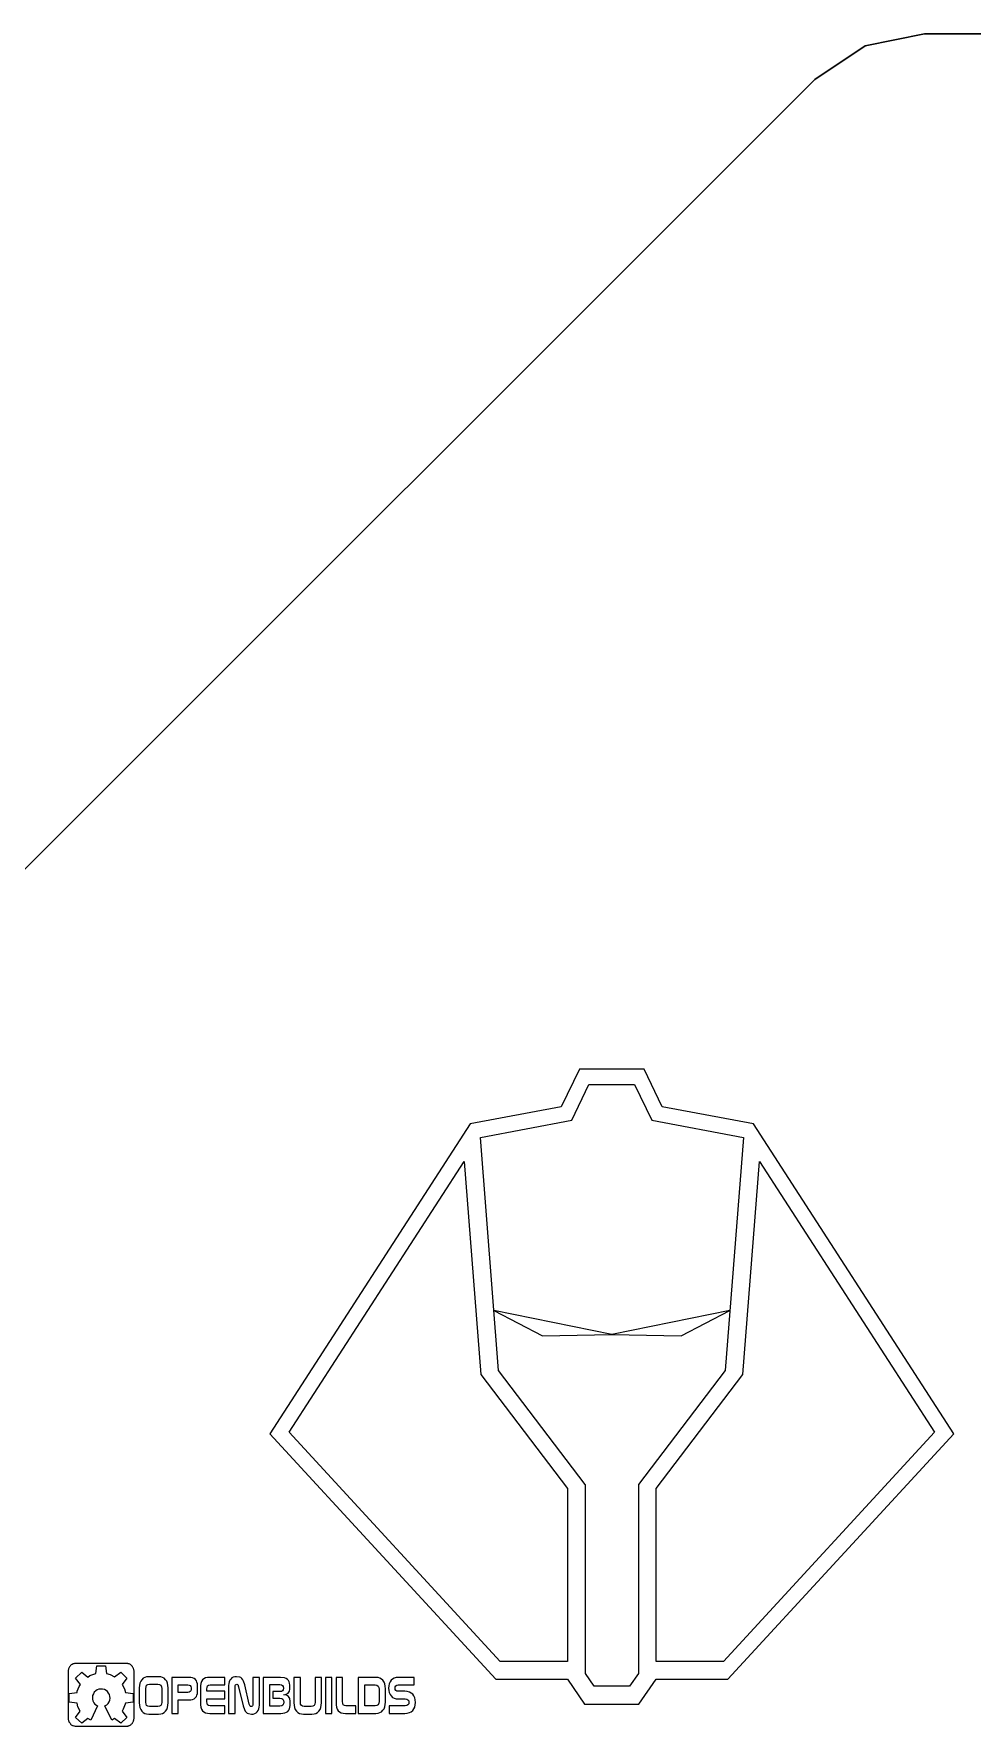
# Model space of a CAD drawing. Header units: metres. Extents: x 1388 to 2328, y 368 to 639.
# Drawn here: x 1626.5 to 1686.9, y 429.8 to 538.7 of the extents above; entities that cross this region are included whole.
import ezdxf

# ---------------------------------------------------------------- set-up
doc = ezdxf.new("R2010")
doc.units = ezdxf.units.M

msp = doc.modelspace()

# ---------------------------------------------------------------- linework, layer by layer
at = {"layer": 'Component#11'}
for p, q in [((1683.83, 538.74, 103.63), (1680.01, 537.98, 103.63)), ((1680.01, 537.98, 109.63), (1683.83, 538.74, 109.63)), ((1722.7, 538.74, 103.63), (1683.83, 538.74, 103.63)), ((1683.83, 538.74, 109.63), (1722.7, 538.74, 109.63)), ((1683.83, 538.74, 103.63), (1683.83, 538.74, 109.63)), ((1680.01, 537.98, 103.63), (1676.76, 535.81, 103.63)), ((1676.76, 535.81, 109.63), (1680.01, 537.98, 109.63)), ((1680.01, 537.98, 109.63), (1680.01, 537.98, 103.63)), ((1676.76, 535.81, 103.63), (1589.13, 448.18, 103.63)), ((1589.13, 448.18, 109.63), (1676.76, 535.81, 109.63)), ((1676.76, 535.81, 103.63), (1676.76, 535.81, 109.63)), ((1661.62, 472.07, 109.88), (1660.45, 469.66, 109.88)), ((1665.79, 472.07, 109.88), (1661.62, 472.07, 109.88)), ((1666.95, 469.66, 109.88), (1665.79, 472.07, 109.88)), ((1661.12, 468.79, 109.88), (1662.23, 471.09, 109.88)), ((1662.23, 471.09, 109.88), (1665.17, 471.09, 109.88)), ((1665.17, 471.09, 109.88), (1666.28, 468.79, 109.88)), ((1660.45, 469.66, 109.88), (1654.59, 468.55, 109.88)), ((1672.82, 468.55, 109.88), (1666.95, 469.66, 109.88)), ((1654.59, 468.55, 109.88), (1641.7, 448.59, 109.88)), ((1655.24, 467.67, 109.88), (1661.12, 468.79, 109.88)), ((1666.28, 468.79, 109.88), (1672.17, 467.67, 109.88)), ((1685.71, 448.59, 109.88), (1672.82, 468.55, 109.88)), ((1656.41, 452.68, 109.88), (1655.24, 467.67, 109.88)), ((1672.17, 467.67, 109.88), (1671, 452.68, 109.88)), ((1642.94, 448.7, 109.88), (1654.2, 466.14, 109.88)), ((1654.2, 466.14, 109.88), (1655.27, 452.43, 109.88)), ((1672.14, 452.43, 109.88), (1673.21, 466.14, 109.88)), ((1673.21, 466.14, 109.88), (1684.47, 448.7, 109.88)), ((1656.1, 456.54, 110.12), (1659.24, 454.9, 110.12)), ((1663.7, 454.99, 110.12), (1656.1, 456.54, 110.12)), ((1671.3, 456.54, 110.12), (1663.7, 454.99, 110.12)), ((1668.16, 454.9, 110.12), (1671.3, 456.54, 110.12)), ((1659.24, 454.9, 110.12), (1663.7, 454.99, 110.12)), ((1663.7, 454.99, 110.12), (1668.16, 454.9, 110.12)), ((1655.27, 452.43, 109.88), (1660.85, 445.08, 109.88)), ((1661.98, 445.33, 109.88), (1656.41, 452.68, 109.88)), ((1671, 452.68, 109.88), (1665.42, 445.33, 109.88)), ((1666.56, 445.08, 109.88), (1672.14, 452.43, 109.88)), ((1641.7, 448.59, 109.88), (1656.24, 432.8, 109.88)), ((1656.51, 433.95, 109.88), (1642.94, 448.7, 109.88)), ((1684.47, 448.7, 109.88), (1670.89, 433.95, 109.88)), ((1671.17, 432.8, 109.88), (1685.71, 448.59, 109.88)), ((1660.85, 445.08, 109.88), (1660.85, 433.95, 109.88)), ((1662, 445.31, 109.88), (1661.98, 445.33, 109.88)), ((1662, 433.16, 109.88), (1662, 445.31, 109.88)), ((1665.42, 445.33, 109.88), (1665.41, 445.31, 109.88)), ((1665.41, 445.31, 109.88), (1665.41, 433.16, 109.88)), ((1666.56, 433.95, 109.88), (1666.56, 445.08, 109.88)), ((1628.87, 433.68, 109.88), (1628.84, 433.65, 109.88)), ((1628.91, 433.72, 109.88), (1628.87, 433.68, 109.88)), ((1628.94, 433.74, 109.88), (1628.91, 433.72, 109.88)), ((1628.96, 433.75, 109.88), (1628.94, 433.74, 109.88)), ((1628.99, 433.77, 109.88), (1628.96, 433.75, 109.88)), ((1629.02, 433.78, 109.88), (1628.99, 433.77, 109.88)), ((1629.05, 433.79, 109.88), (1629.02, 433.78, 109.88)), ((1629.08, 433.8, 109.88), (1629.05, 433.79, 109.88)), ((1629.11, 433.81, 109.88), (1629.08, 433.8, 109.88)), ((1629.14, 433.81, 109.88), (1629.11, 433.81, 109.88)), ((1629.17, 433.81, 109.88), (1629.14, 433.81, 109.88)), ((1632.48, 433.81, 109.88), (1629.17, 433.81, 109.88)), ((1632.55, 433.81, 109.88), (1632.48, 433.81, 109.88)), ((1632.58, 433.8, 109.88), (1632.55, 433.81, 109.88)), ((1632.61, 433.79, 109.88), (1632.58, 433.8, 109.88)), ((1632.64, 433.78, 109.88), (1632.61, 433.79, 109.88)), ((1632.68, 433.76, 109.88), (1632.64, 433.78, 109.88)), ((1632.72, 433.74, 109.88), (1632.68, 433.76, 109.88)), ((1632.75, 433.72, 109.88), (1632.72, 433.74, 109.88)), ((1632.77, 433.7, 109.88), (1632.75, 433.72, 109.88)), ((1632.8, 433.67, 109.88), (1632.77, 433.7, 109.88)), ((1658.18, 433.95, 109.88), (1656.51, 433.95, 109.88)), ((1660.47, 433.95, 109.88), (1658.18, 433.95, 109.88)), ((1660.85, 433.95, 109.88), (1660.47, 433.95, 109.88)), ((1670.89, 433.95, 109.88), (1666.56, 433.95, 109.88)), ((1628.71, 433.33, 109.88), (1628.7, 433.3, 109.88)), ((1628.7, 433.3, 109.88), (1628.7, 433.24, 109.88)), ((1628.7, 433.24, 109.88), (1628.7, 430.35, 109.88)), ((1628.72, 433.39, 109.88), (1628.71, 433.33, 109.88)), ((1628.73, 433.43, 109.88), (1628.72, 433.39, 109.88)), ((1628.74, 433.46, 109.88), (1628.73, 433.43, 109.88)), ((1628.76, 433.51, 109.88), (1628.74, 433.46, 109.88)), ((1628.78, 433.56, 109.88), (1628.76, 433.51, 109.88)), ((1628.8, 433.59, 109.88), (1628.78, 433.56, 109.88)), ((1628.82, 433.62, 109.88), (1628.8, 433.59, 109.88)), ((1628.84, 433.65, 109.88), (1628.82, 433.62, 109.88)), ((1629.19, 432.86, 109.88), (1629.58, 433.25, 109.88)), ((1629.5, 432.46, 109.88), (1629.19, 432.86, 109.88)), ((1629.58, 433.25, 109.88), (1629.98, 432.94, 109.88)), ((1629.98, 432.94, 109.88), (1630.11, 433.03, 109.88)), ((1630.11, 433.03, 109.88), (1630.42, 433.15, 109.88)), ((1630.42, 433.15, 109.88), (1630.49, 433.16, 109.88)), ((1630.49, 433.16, 109.88), (1630.56, 433.66, 109.88)), ((1630.56, 433.66, 109.88), (1631.11, 433.66, 109.88)), ((1631.11, 433.66, 109.88), (1631.18, 433.16, 109.88)), ((1631.18, 433.16, 109.88), (1631.41, 433.1, 109.88)), ((1631.41, 433.1, 109.88), (1631.7, 432.95, 109.88)), ((1631.7, 432.95, 109.88), (1632.1, 433.25, 109.88)), ((1632.1, 433.25, 109.88), (1632.48, 432.86, 109.88)), ((1632.48, 432.86, 109.88), (1632.18, 432.46, 109.88)), ((1632.82, 433.65, 109.88), (1632.8, 433.67, 109.88)), ((1632.84, 433.62, 109.88), (1632.82, 433.65, 109.88)), ((1632.86, 433.59, 109.88), (1632.84, 433.62, 109.88)), ((1632.88, 433.56, 109.88), (1632.86, 433.59, 109.88)), ((1632.89, 433.53, 109.88), (1632.88, 433.56, 109.88)), ((1632.91, 433.49, 109.88), (1632.89, 433.53, 109.88)), ((1632.92, 433.46, 109.88), (1632.91, 433.49, 109.88)), ((1632.93, 433.43, 109.88), (1632.92, 433.46, 109.88)), ((1632.94, 433.39, 109.88), (1632.93, 433.43, 109.88)), ((1632.95, 433.35, 109.88), (1632.94, 433.39, 109.88)), ((1632.95, 433.32, 109.88), (1632.95, 433.35, 109.88)), ((1632.96, 433.24, 109.88), (1632.95, 433.32, 109.88)), ((1632.96, 430.31, 109.88), (1632.96, 433.24, 109.88)), ((1633.38, 432.67, 109.88), (1633.33, 432.54, 109.88)), ((1633.45, 432.77, 109.88), (1633.38, 432.67, 109.88)), ((1633.54, 432.86, 109.88), (1633.45, 432.77, 109.88)), ((1633.64, 432.92, 109.88), (1633.54, 432.86, 109.88)), ((1633.76, 432.95, 109.88), (1633.64, 432.92, 109.88)), ((1633.9, 432.96, 109.88), (1633.76, 432.95, 109.88)), ((1634.53, 432.96, 109.88), (1633.9, 432.96, 109.88)), ((1634.67, 432.95, 109.88), (1634.53, 432.96, 109.88)), ((1634.79, 432.92, 109.88), (1634.67, 432.95, 109.88)), ((1634.89, 432.86, 109.88), (1634.79, 432.92, 109.88)), ((1634.98, 432.77, 109.88), (1634.89, 432.86, 109.88)), ((1635.05, 432.67, 109.88), (1634.98, 432.77, 109.88)), ((1635.1, 432.54, 109.88), (1635.05, 432.67, 109.88)), ((1635.39, 432.92, 109.88), (1635.39, 430.6, 109.88)), ((1636.47, 432.92, 109.88), (1635.39, 432.92, 109.88)), ((1636.6, 432.91, 109.88), (1636.47, 432.92, 109.88)), ((1636.72, 432.88, 109.88), (1636.6, 432.91, 109.88)), ((1636.82, 432.84, 109.88), (1636.72, 432.88, 109.88)), ((1636.9, 432.78, 109.88), (1636.82, 432.84, 109.88)), ((1636.96, 432.7, 109.88), (1636.9, 432.78, 109.88)), ((1637, 432.61, 109.88), (1636.96, 432.7, 109.88)), ((1637.03, 432.5, 109.88), (1637, 432.61, 109.88)), ((1637.3, 432.65, 109.88), (1637.25, 432.53, 109.88)), ((1637.36, 432.75, 109.88), (1637.3, 432.65, 109.88)), ((1637.44, 432.82, 109.88), (1637.36, 432.75, 109.88)), ((1637.55, 432.88, 109.88), (1637.44, 432.82, 109.88)), ((1637.68, 432.91, 109.88), (1637.55, 432.88, 109.88)), ((1637.83, 432.92, 109.88), (1637.68, 432.91, 109.88)), ((1638.79, 432.92, 109.88), (1637.83, 432.92, 109.88)), ((1638.79, 432.43, 109.88), (1638.79, 432.92, 109.88)), ((1639.08, 432.63, 109.88), (1639.05, 432.52, 109.88)), ((1639.12, 432.73, 109.88), (1639.08, 432.63, 109.88)), ((1639.18, 432.81, 109.88), (1639.12, 432.73, 109.88)), ((1639.25, 432.88, 109.88), (1639.18, 432.81, 109.88)), ((1639.34, 432.93, 109.88), (1639.25, 432.88, 109.88)), ((1639.44, 432.95, 109.88), (1639.34, 432.93, 109.88)), ((1639.55, 432.96, 109.88), (1639.44, 432.95, 109.88)), ((1639.75, 432.93, 109.88), (1639.55, 432.96, 109.88)), ((1639.82, 432.9, 109.88), (1639.75, 432.93, 109.88)), ((1639.89, 432.84, 109.88), (1639.82, 432.9, 109.88)), ((1639.95, 432.77, 109.88), (1639.89, 432.84, 109.88)), ((1640, 432.68, 109.88), (1639.95, 432.77, 109.88)), ((1640.08, 432.43, 109.88), (1640, 432.68, 109.88)), ((1641.02, 432.92, 109.88), (1640.6, 432.92, 109.88)), ((1640.6, 432.92, 109.88), (1640.6, 431.19, 109.88)), ((1641.02, 431.13, 109.88), (1641.02, 432.92, 109.88)), ((1642.38, 432.92, 109.88), (1641.27, 432.92, 109.88)), ((1641.27, 432.92, 109.88), (1641.27, 430.6, 109.88)), ((1642.64, 432.89, 109.88), (1642.38, 432.92, 109.88)), ((1642.74, 432.85, 109.88), (1642.64, 432.89, 109.88)), ((1642.82, 432.79, 109.88), (1642.74, 432.85, 109.88)), ((1642.89, 432.72, 109.88), (1642.82, 432.79, 109.88)), ((1642.94, 432.64, 109.88), (1642.89, 432.72, 109.88)), ((1642.96, 432.54, 109.88), (1642.94, 432.64, 109.88)), ((1643.66, 432.92, 109.88), (1643.24, 432.92, 109.88)), ((1643.24, 432.92, 109.88), (1643.24, 431.28, 109.88)), ((1643.66, 431.32, 109.88), (1643.66, 432.92, 109.88)), ((1645.01, 432.92, 109.88), (1644.6, 432.92, 109.88)), ((1644.6, 432.92, 109.88), (1644.6, 431.32, 109.88)), ((1645.01, 431.28, 109.88), (1645.01, 432.92, 109.88)), ((1645.27, 432.92, 109.88), (1645.27, 430.6, 109.88)), ((1645.69, 432.92, 109.88), (1645.27, 432.92, 109.88)), ((1645.69, 430.6, 109.88), (1645.69, 432.92, 109.88)), ((1645.95, 432.92, 109.88), (1645.95, 431.33, 109.88)), ((1646.37, 432.92, 109.88), (1645.95, 432.92, 109.88)), ((1646.37, 431.36, 109.88), (1646.37, 432.92, 109.88)), ((1647.38, 432.92, 109.88), (1647.38, 430.6, 109.88)), ((1648.52, 432.92, 109.88), (1647.38, 432.92, 109.88)), ((1648.66, 432.91, 109.88), (1648.52, 432.92, 109.88)), ((1648.78, 432.87, 109.88), (1648.66, 432.91, 109.88)), ((1648.88, 432.81, 109.88), (1648.78, 432.87, 109.88)), ((1648.97, 432.73, 109.88), (1648.88, 432.81, 109.88)), ((1649.04, 432.62, 109.88), (1648.97, 432.73, 109.88)), ((1649.09, 432.5, 109.88), (1649.04, 432.62, 109.88)), ((1649.43, 432.63, 109.88), (1649.37, 432.51, 109.88)), ((1649.5, 432.73, 109.88), (1649.43, 432.63, 109.88)), ((1649.59, 432.81, 109.88), (1649.5, 432.73, 109.88)), ((1649.7, 432.87, 109.88), (1649.59, 432.81, 109.88)), ((1649.82, 432.91, 109.88), (1649.7, 432.87, 109.88)), ((1649.96, 432.92, 109.88), (1649.82, 432.91, 109.88)), ((1650.98, 432.92, 109.88), (1649.96, 432.92, 109.88)), ((1650.98, 432.43, 109.88), (1650.98, 432.92, 109.88)), ((1656.24, 432.8, 109.88), (1660.85, 432.8, 109.88)), ((1660.85, 432.8, 109.88), (1661.95, 431.2, 109.88)), ((1662.56, 432.35, 109.88), (1662, 433.16, 109.88)), ((1665.41, 433.16, 109.88), (1664.85, 432.35, 109.88)), ((1665.45, 431.2, 109.88), (1666.56, 432.8, 109.88)), ((1666.56, 432.8, 109.88), (1671.17, 432.8, 109.88)), ((1628.78, 431.88, 109.88), (1629.28, 431.95, 109.88)), ((1628.78, 431.33, 109.88), (1628.78, 431.88, 109.88)), ((1629.28, 431.95, 109.88), (1629.29, 432.02, 109.88)), ((1629.29, 432.02, 109.88), (1629.41, 432.33, 109.88)), ((1629.41, 432.33, 109.88), (1629.5, 432.46, 109.88)), ((1630.28, 431.75, 109.88), (1630.27, 431.63, 109.88)), ((1630.27, 431.63, 109.88), (1630.27, 431.51, 109.88)), ((1630.27, 431.51, 109.88), (1630.3, 431.4, 109.88)), ((1630.33, 431.86, 109.88), (1630.28, 431.75, 109.88)), ((1630.39, 431.96, 109.88), (1630.33, 431.86, 109.88)), ((1630.48, 432.05, 109.88), (1630.39, 431.96, 109.88)), ((1630.58, 432.11, 109.88), (1630.48, 432.05, 109.88)), ((1630.69, 432.15, 109.88), (1630.58, 432.11, 109.88)), ((1630.81, 432.17, 109.88), (1630.69, 432.15, 109.88)), ((1630.93, 432.17, 109.88), (1630.81, 432.17, 109.88)), ((1631.04, 432.14, 109.88), (1630.93, 432.17, 109.88)), ((1631.15, 432.08, 109.88), (1631.04, 432.14, 109.88)), ((1631.24, 432.01, 109.88), (1631.15, 432.08, 109.88)), ((1631.31, 431.91, 109.88), (1631.24, 432.01, 109.88)), ((1631.37, 431.81, 109.88), (1631.31, 431.91, 109.88)), ((1631.4, 431.69, 109.88), (1631.37, 431.81, 109.88)), ((1631.39, 431.46, 109.88), (1631.41, 431.57, 109.88)), ((1631.41, 431.57, 109.88), (1631.4, 431.69, 109.88)), ((1632.18, 432.46, 109.88), (1632.33, 432.18, 109.88)), ((1632.33, 432.18, 109.88), (1632.39, 431.95, 109.88)), ((1632.39, 431.95, 109.88), (1632.89, 431.88, 109.88)), ((1632.89, 431.88, 109.88), (1632.89, 431.33, 109.88)), ((1633.3, 432.4, 109.88), (1633.29, 432.24, 109.88)), ((1633.29, 432.24, 109.88), (1633.29, 431.28, 109.88)), ((1633.33, 432.54, 109.88), (1633.3, 432.4, 109.88)), ((1633.7, 432.2, 109.88), (1633.72, 432.32, 109.88)), ((1633.7, 431.32, 109.88), (1633.7, 432.2, 109.88)), ((1633.72, 432.32, 109.88), (1633.76, 432.41, 109.88)), ((1633.76, 432.41, 109.88), (1633.84, 432.46, 109.88)), ((1633.84, 432.46, 109.88), (1633.94, 432.48, 109.88)), ((1633.94, 432.48, 109.88), (1634.49, 432.48, 109.88)), ((1634.49, 432.48, 109.88), (1634.59, 432.46, 109.88)), ((1634.59, 432.46, 109.88), (1634.67, 432.41, 109.88)), ((1634.67, 432.41, 109.88), (1634.71, 432.32, 109.88)), ((1634.71, 432.32, 109.88), (1634.73, 432.2, 109.88)), ((1634.73, 432.2, 109.88), (1634.73, 431.36, 109.88)), ((1635.13, 432.4, 109.88), (1635.1, 432.54, 109.88)), ((1635.14, 432.24, 109.88), (1635.13, 432.4, 109.88)), ((1635.14, 431.28, 109.88), (1635.14, 432.24, 109.88)), ((1635.8, 431.95, 109.88), (1635.8, 432.43, 109.88)), ((1635.8, 432.43, 109.88), (1636.42, 432.43, 109.88)), ((1636.42, 431.95, 109.88), (1635.8, 431.95, 109.88)), ((1636.42, 432.43, 109.88), (1636.5, 432.42, 109.88)), ((1636.5, 431.96, 109.88), (1636.42, 431.95, 109.88)), ((1636.5, 432.42, 109.88), (1636.57, 432.39, 109.88)), ((1636.57, 432, 109.88), (1636.5, 431.96, 109.88)), ((1636.57, 432.39, 109.88), (1636.61, 432.33, 109.88)), ((1636.61, 432.06, 109.88), (1636.57, 432, 109.88)), ((1636.6, 431.47, 109.88), (1636.72, 431.5, 109.88)), ((1636.61, 432.33, 109.88), (1636.62, 432.25, 109.88)), ((1636.62, 432.14, 109.88), (1636.61, 432.06, 109.88)), ((1636.62, 432.25, 109.88), (1636.62, 432.14, 109.88)), ((1636.72, 431.5, 109.88), (1636.82, 431.54, 109.88)), ((1636.82, 431.54, 109.88), (1636.89, 431.61, 109.88)), ((1636.89, 431.61, 109.88), (1636.96, 431.68, 109.88)), ((1636.96, 431.68, 109.88), (1637, 431.78, 109.88)), ((1637, 431.78, 109.88), (1637.03, 431.89, 109.88)), ((1637.04, 432.37, 109.88), (1637.03, 432.5, 109.88)), ((1637.03, 431.89, 109.88), (1637.04, 432.02, 109.88)), ((1637.04, 432.02, 109.88), (1637.04, 432.37, 109.88)), ((1637.23, 432.38, 109.88), (1637.22, 432.19, 109.88)), ((1637.22, 432.19, 109.88), (1637.22, 431.33, 109.88)), ((1637.25, 432.53, 109.88), (1637.23, 432.38, 109.88)), ((1637.64, 432.16, 109.88), (1637.65, 432.29, 109.88)), ((1637.64, 432.02, 109.88), (1637.64, 432.16, 109.88)), ((1638.79, 432.02, 109.88), (1637.64, 432.02, 109.88)), ((1637.64, 431.53, 109.88), (1638.79, 431.53, 109.88)), ((1637.64, 431.36, 109.88), (1637.64, 431.53, 109.88)), ((1637.65, 432.29, 109.88), (1637.68, 432.38, 109.88)), ((1637.68, 432.38, 109.88), (1637.75, 432.42, 109.88)), ((1637.75, 432.42, 109.88), (1637.86, 432.43, 109.88)), ((1637.86, 432.43, 109.88), (1638.79, 432.43, 109.88)), ((1638.79, 431.53, 109.88), (1638.79, 432.02, 109.88)), ((1639.05, 432.52, 109.88), (1639.04, 432.39, 109.88)), ((1639.04, 432.39, 109.88), (1639.04, 430.6, 109.88)), ((1639.46, 432.4, 109.88), (1639.48, 432.44, 109.88)), ((1639.46, 432.33, 109.88), (1639.46, 432.4, 109.88)), ((1639.46, 430.6, 109.88), (1639.46, 432.33, 109.88)), ((1639.48, 432.44, 109.88), (1639.52, 432.47, 109.88)), ((1639.52, 432.47, 109.88), (1639.56, 432.48, 109.88)), ((1639.56, 432.48, 109.88), (1639.6, 432.47, 109.88)), ((1639.6, 432.47, 109.88), (1639.63, 432.45, 109.88)), ((1639.63, 432.45, 109.88), (1639.68, 432.32, 109.88)), ((1639.68, 432.32, 109.88), (1639.98, 431.09, 109.88)), ((1640.37, 431.2, 109.88), (1640.08, 432.43, 109.88)), ((1641.69, 431.07, 109.88), (1641.69, 432.45, 109.88)), ((1641.69, 432.45, 109.88), (1642.33, 432.45, 109.88)), ((1641.89, 432, 109.88), (1641.89, 431.57, 109.88)), ((1642.33, 432, 109.88), (1641.89, 432, 109.88)), ((1641.89, 431.57, 109.88), (1642.34, 431.57, 109.88)), ((1642.33, 432.45, 109.88), (1642.44, 432.44, 109.88)), ((1642.44, 432.01, 109.88), (1642.33, 432, 109.88)), ((1642.34, 431.57, 109.88), (1642.46, 431.55, 109.88)), ((1642.44, 432.44, 109.88), (1642.51, 432.4, 109.88)), ((1642.51, 432.05, 109.88), (1642.44, 432.01, 109.88)), ((1642.46, 431.55, 109.88), (1642.53, 431.51, 109.88)), ((1642.51, 432.4, 109.88), (1642.55, 432.33, 109.88)), ((1642.55, 432.12, 109.88), (1642.51, 432.05, 109.88)), ((1642.53, 431.51, 109.88), (1642.57, 431.44, 109.88)), ((1642.55, 432.33, 109.88), (1642.56, 432.22, 109.88)), ((1642.56, 432.22, 109.88), (1642.55, 432.12, 109.88)), ((1642.59, 431.8, 109.88), (1642.75, 431.83, 109.88)), ((1642.76, 431.77, 109.88), (1642.59, 431.8, 109.88)), ((1642.75, 431.83, 109.88), (1642.87, 431.91, 109.88)), ((1642.89, 431.68, 109.88), (1642.76, 431.77, 109.88)), ((1642.87, 431.91, 109.88), (1642.95, 432.02, 109.88)), ((1642.97, 431.55, 109.88), (1642.89, 431.68, 109.88)), ((1642.95, 432.02, 109.88), (1642.97, 432.17, 109.88)), ((1642.97, 432.42, 109.88), (1642.96, 432.54, 109.88)), ((1642.97, 432.17, 109.88), (1642.97, 432.42, 109.88)), ((1642.99, 431.37, 109.88), (1642.97, 431.55, 109.88)), ((1647.8, 431.09, 109.88), (1647.8, 432.43, 109.88)), ((1647.8, 432.43, 109.88), (1648.48, 432.43, 109.88)), ((1648.48, 432.43, 109.88), (1648.58, 432.42, 109.88)), ((1648.58, 432.42, 109.88), (1648.66, 432.36, 109.88)), ((1648.66, 432.36, 109.88), (1648.7, 432.27, 109.88)), ((1648.7, 432.27, 109.88), (1648.72, 432.15, 109.88)), ((1648.72, 432.15, 109.88), (1648.72, 431.37, 109.88)), ((1649.12, 432.35, 109.88), (1649.09, 432.5, 109.88)), ((1649.13, 432.19, 109.88), (1649.12, 432.35, 109.88)), ((1649.13, 431.33, 109.88), (1649.13, 432.19, 109.88)), ((1649.34, 432.38, 109.88), (1649.33, 432.22, 109.88)), ((1649.33, 432.22, 109.88), (1649.34, 432.07, 109.88)), ((1649.37, 432.51, 109.88), (1649.34, 432.38, 109.88)), ((1649.34, 432.07, 109.88), (1649.37, 431.94, 109.88)), ((1649.37, 431.94, 109.88), (1649.43, 431.82, 109.88)), ((1649.43, 431.82, 109.88), (1649.5, 431.72, 109.88)), ((1649.5, 431.72, 109.88), (1649.59, 431.63, 109.88)), ((1649.59, 431.63, 109.88), (1649.7, 431.58, 109.88)), ((1649.7, 431.58, 109.88), (1649.82, 431.54, 109.88)), ((1649.75, 432.22, 109.88), (1649.76, 432.31, 109.88)), ((1649.76, 432.13, 109.88), (1649.75, 432.22, 109.88)), ((1649.76, 432.31, 109.88), (1649.8, 432.38, 109.88)), ((1649.8, 432.07, 109.88), (1649.76, 432.13, 109.88)), ((1649.8, 432.38, 109.88), (1649.86, 432.42, 109.88)), ((1649.86, 432.03, 109.88), (1649.8, 432.07, 109.88)), ((1649.82, 431.54, 109.88), (1649.96, 431.53, 109.88)), ((1649.86, 432.42, 109.88), (1649.96, 432.43, 109.88)), ((1649.96, 432.02, 109.88), (1649.86, 432.03, 109.88)), ((1649.96, 432.43, 109.88), (1650.98, 432.43, 109.88)), ((1650.39, 432.02, 109.88), (1649.96, 432.02, 109.88)), ((1649.96, 431.53, 109.88), (1650.4, 431.53, 109.88)), ((1650.54, 432, 109.88), (1650.39, 432.02, 109.88)), ((1650.4, 431.53, 109.88), (1650.51, 431.52, 109.88)), ((1650.51, 431.52, 109.88), (1650.58, 431.47, 109.88)), ((1650.67, 431.97, 109.88), (1650.54, 432, 109.88)), ((1650.79, 431.91, 109.88), (1650.67, 431.97, 109.88)), ((1650.89, 431.83, 109.88), (1650.79, 431.91, 109.88)), ((1650.96, 431.73, 109.88), (1650.89, 431.83, 109.88)), ((1651.02, 431.61, 109.88), (1650.96, 431.73, 109.88)), ((1651.05, 431.47, 109.88), (1651.02, 431.61, 109.88)), ((1664.85, 432.35, 109.88), (1662.56, 432.35, 109.88)), ((1629.28, 431.26, 109.88), (1628.78, 431.33, 109.88)), ((1629.19, 430.34, 109.88), (1629.49, 430.74, 109.88)), ((1629.34, 431.03, 109.88), (1629.28, 431.26, 109.88)), ((1629.49, 430.74, 109.88), (1629.34, 431.03, 109.88)), ((1630.6, 431.09, 109.88), (1630.16, 430.16, 109.88)), ((1630.3, 431.4, 109.88), (1630.36, 431.29, 109.88)), ((1630.36, 431.29, 109.88), (1630.43, 431.2, 109.88)), ((1630.43, 431.2, 109.88), (1630.53, 431.12, 109.88)), ((1630.53, 431.12, 109.88), (1630.6, 431.09, 109.88)), ((1631.08, 431.09, 109.88), (1631.19, 431.16, 109.88)), ((1631.51, 430.16, 109.88), (1631.08, 431.09, 109.88)), ((1631.19, 431.16, 109.88), (1631.28, 431.24, 109.88)), ((1631.28, 431.24, 109.88), (1631.34, 431.34, 109.88)), ((1631.34, 431.34, 109.88), (1631.39, 431.46, 109.88)), ((1632.26, 430.88, 109.88), (1632.18, 430.75, 109.88)), ((1632.18, 430.75, 109.88), (1632.48, 430.34, 109.88)), ((1632.38, 431.19, 109.88), (1632.26, 430.88, 109.88)), ((1632.39, 431.26, 109.88), (1632.38, 431.19, 109.88)), ((1632.89, 431.33, 109.88), (1632.39, 431.26, 109.88)), ((1633.29, 431.28, 109.88), (1633.3, 431.12, 109.88)), ((1633.3, 431.12, 109.88), (1633.33, 430.98, 109.88)), ((1633.33, 430.98, 109.88), (1633.38, 430.86, 109.88)), ((1633.38, 430.86, 109.88), (1633.45, 430.75, 109.88)), ((1633.45, 430.75, 109.88), (1633.54, 430.66, 109.88)), ((1633.54, 430.66, 109.88), (1633.64, 430.6, 109.88)), ((1633.64, 430.6, 109.88), (1633.76, 430.57, 109.88)), ((1633.72, 431.2, 109.88), (1633.7, 431.32, 109.88)), ((1633.76, 431.11, 109.88), (1633.72, 431.2, 109.88)), ((1633.84, 431.06, 109.88), (1633.76, 431.11, 109.88)), ((1633.76, 430.57, 109.88), (1633.9, 430.56, 109.88)), ((1633.94, 431.04, 109.88), (1633.84, 431.06, 109.88)), ((1633.9, 430.56, 109.88), (1634.53, 430.56, 109.88)), ((1634.49, 431.04, 109.88), (1633.94, 431.04, 109.88)), ((1634.59, 431.06, 109.88), (1634.49, 431.04, 109.88)), ((1634.53, 430.56, 109.88), (1634.67, 430.57, 109.88)), ((1634.67, 431.11, 109.88), (1634.59, 431.06, 109.88)), ((1634.71, 431.2, 109.88), (1634.67, 431.11, 109.88)), ((1634.67, 430.57, 109.88), (1634.79, 430.6, 109.88)), ((1634.73, 431.32, 109.88), (1634.71, 431.2, 109.88)), ((1634.73, 431.36, 109.88), (1634.73, 431.32, 109.88)), ((1634.79, 430.6, 109.88), (1634.89, 430.66, 109.88)), ((1634.89, 430.66, 109.88), (1634.98, 430.75, 109.88)), ((1634.98, 430.75, 109.88), (1635.05, 430.86, 109.88)), ((1635.05, 430.86, 109.88), (1635.1, 430.98, 109.88)), ((1635.1, 430.98, 109.88), (1635.13, 431.12, 109.88)), ((1635.13, 431.12, 109.88), (1635.14, 431.28, 109.88)), ((1635.39, 430.6, 109.88), (1635.8, 430.6, 109.88)), ((1635.8, 431.47, 109.88), (1636.47, 431.47, 109.88)), ((1635.8, 430.6, 109.88), (1635.8, 431.47, 109.88)), ((1636.47, 431.47, 109.88), (1636.6, 431.47, 109.88)), ((1637.22, 431.33, 109.88), (1637.23, 431.15, 109.88)), ((1637.23, 431.15, 109.88), (1637.25, 430.99, 109.88)), ((1637.25, 430.99, 109.88), (1637.3, 430.87, 109.88)), ((1637.3, 430.87, 109.88), (1637.36, 430.77, 109.88)), ((1637.36, 430.77, 109.88), (1637.44, 430.7, 109.88)), ((1637.44, 430.7, 109.88), (1637.55, 430.64, 109.88)), ((1637.55, 430.64, 109.88), (1637.68, 430.61, 109.88)), ((1637.65, 431.23, 109.88), (1637.64, 431.36, 109.88)), ((1637.68, 431.15, 109.88), (1637.65, 431.23, 109.88)), ((1637.75, 431.1, 109.88), (1637.68, 431.15, 109.88)), ((1637.68, 430.61, 109.88), (1637.83, 430.6, 109.88)), ((1637.86, 431.09, 109.88), (1637.75, 431.1, 109.88)), ((1637.83, 430.6, 109.88), (1638.79, 430.6, 109.88)), ((1638.79, 431.09, 109.88), (1637.86, 431.09, 109.88)), ((1638.79, 430.6, 109.88), (1638.79, 431.09, 109.88)), ((1639.04, 430.6, 109.88), (1639.46, 430.6, 109.88)), ((1639.98, 431.09, 109.88), (1640.06, 430.84, 109.88)), ((1640.06, 430.84, 109.88), (1640.11, 430.75, 109.88)), ((1640.11, 430.75, 109.88), (1640.17, 430.68, 109.88)), ((1640.17, 430.68, 109.88), (1640.23, 430.62, 109.88)), ((1640.23, 430.62, 109.88), (1640.31, 430.59, 109.88)), ((1640.31, 430.59, 109.88), (1640.51, 430.56, 109.88)), ((1640.42, 431.07, 109.88), (1640.37, 431.2, 109.88)), ((1640.45, 431.05, 109.88), (1640.42, 431.07, 109.88)), ((1640.5, 431.04, 109.88), (1640.45, 431.05, 109.88)), ((1640.54, 431.05, 109.88), (1640.5, 431.04, 109.88)), ((1640.51, 430.56, 109.88), (1640.62, 430.56, 109.88)), ((1640.57, 431.08, 109.88), (1640.54, 431.05, 109.88)), ((1640.59, 431.13, 109.88), (1640.57, 431.08, 109.88)), ((1640.6, 431.19, 109.88), (1640.59, 431.13, 109.88)), ((1640.62, 430.56, 109.88), (1640.72, 430.59, 109.88)), ((1640.72, 430.59, 109.88), (1640.81, 430.64, 109.88)), ((1640.81, 430.64, 109.88), (1640.88, 430.71, 109.88)), ((1640.88, 430.71, 109.88), (1640.94, 430.79, 109.88)), ((1640.94, 430.79, 109.88), (1640.98, 430.89, 109.88)), ((1640.98, 430.89, 109.88), (1641.01, 431.01, 109.88)), ((1641.01, 431.01, 109.88), (1641.02, 431.13, 109.88)), ((1641.27, 430.6, 109.88), (1642.4, 430.6, 109.88)), ((1642.34, 431.07, 109.88), (1641.69, 431.07, 109.88)), ((1642.46, 431.09, 109.88), (1642.34, 431.07, 109.88)), ((1642.4, 430.6, 109.88), (1642.66, 430.63, 109.88)), ((1642.53, 431.13, 109.88), (1642.46, 431.09, 109.88)), ((1642.57, 431.21, 109.88), (1642.53, 431.13, 109.88)), ((1642.57, 431.44, 109.88), (1642.59, 431.32, 109.88)), ((1642.59, 431.32, 109.88), (1642.57, 431.21, 109.88)), ((1642.66, 430.63, 109.88), (1642.76, 430.67, 109.88)), ((1642.76, 430.67, 109.88), (1642.84, 430.73, 109.88)), ((1642.84, 430.73, 109.88), (1642.91, 430.8, 109.88)), ((1642.91, 430.8, 109.88), (1642.96, 430.89, 109.88)), ((1642.96, 430.89, 109.88), (1642.98, 430.99, 109.88)), ((1642.98, 430.99, 109.88), (1642.99, 431.1, 109.88)), ((1642.99, 431.1, 109.88), (1642.99, 431.37, 109.88)), ((1643.24, 431.28, 109.88), (1643.25, 431.12, 109.88)), ((1643.25, 431.12, 109.88), (1643.28, 430.98, 109.88)), ((1643.28, 430.98, 109.88), (1643.33, 430.86, 109.88)), ((1643.33, 430.86, 109.88), (1643.4, 430.75, 109.88)), ((1643.4, 430.75, 109.88), (1643.49, 430.66, 109.88)), ((1643.49, 430.66, 109.88), (1643.6, 430.6, 109.88)), ((1643.6, 430.6, 109.88), (1643.72, 430.57, 109.88)), ((1643.67, 431.2, 109.88), (1643.66, 431.32, 109.88)), ((1643.72, 431.11, 109.88), (1643.67, 431.2, 109.88)), ((1643.79, 431.06, 109.88), (1643.72, 431.11, 109.88)), ((1643.72, 430.57, 109.88), (1643.85, 430.56, 109.88)), ((1643.89, 431.04, 109.88), (1643.79, 431.06, 109.88)), ((1643.85, 430.56, 109.88), (1644.4, 430.56, 109.88)), ((1644.36, 431.04, 109.88), (1643.89, 431.04, 109.88)), ((1644.46, 431.06, 109.88), (1644.36, 431.04, 109.88)), ((1644.4, 430.56, 109.88), (1644.54, 430.57, 109.88)), ((1644.54, 431.11, 109.88), (1644.46, 431.06, 109.88)), ((1644.58, 431.2, 109.88), (1644.54, 431.11, 109.88)), ((1644.54, 430.57, 109.88), (1644.66, 430.6, 109.88)), ((1644.6, 431.32, 109.88), (1644.58, 431.2, 109.88)), ((1644.66, 430.6, 109.88), (1644.76, 430.66, 109.88)), ((1644.76, 430.66, 109.88), (1644.85, 430.75, 109.88)), ((1644.85, 430.75, 109.88), (1644.92, 430.86, 109.88)), ((1644.92, 430.86, 109.88), (1644.97, 430.98, 109.88)), ((1644.97, 430.98, 109.88), (1645, 431.12, 109.88)), ((1645, 431.12, 109.88), (1645.01, 431.28, 109.88)), ((1645.27, 430.6, 109.88), (1645.69, 430.6, 109.88)), ((1645.95, 431.33, 109.88), (1645.96, 431.15, 109.88)), ((1645.96, 431.15, 109.88), (1645.99, 430.99, 109.88)), ((1645.99, 430.99, 109.88), (1646.03, 430.87, 109.88)), ((1646.03, 430.87, 109.88), (1646.09, 430.77, 109.88)), ((1646.09, 430.77, 109.88), (1646.17, 430.7, 109.88)), ((1646.17, 430.7, 109.88), (1646.28, 430.64, 109.88)), ((1646.28, 430.64, 109.88), (1646.41, 430.61, 109.88)), ((1646.38, 431.23, 109.88), (1646.37, 431.36, 109.88)), ((1646.42, 431.15, 109.88), (1646.38, 431.23, 109.88)), ((1646.41, 430.61, 109.88), (1646.56, 430.6, 109.88)), ((1646.49, 431.1, 109.88), (1646.42, 431.15, 109.88)), ((1646.59, 431.09, 109.88), (1646.49, 431.1, 109.88)), ((1646.56, 430.6, 109.88), (1647.23, 430.6, 109.88)), ((1647.23, 431.09, 109.88), (1646.59, 431.09, 109.88)), ((1647.23, 430.6, 109.88), (1647.23, 431.09, 109.88)), ((1647.38, 430.6, 109.88), (1648.52, 430.6, 109.88)), ((1648.48, 431.09, 109.88), (1647.8, 431.09, 109.88)), ((1648.58, 431.11, 109.88), (1648.48, 431.09, 109.88)), ((1648.52, 430.6, 109.88), (1648.66, 430.61, 109.88)), ((1648.66, 431.16, 109.88), (1648.58, 431.11, 109.88)), ((1648.7, 431.25, 109.88), (1648.66, 431.16, 109.88)), ((1648.66, 430.61, 109.88), (1648.78, 430.65, 109.88)), ((1648.72, 431.37, 109.88), (1648.7, 431.25, 109.88)), ((1648.78, 430.65, 109.88), (1648.88, 430.71, 109.88)), ((1648.88, 430.71, 109.88), (1648.97, 430.8, 109.88)), ((1648.97, 430.8, 109.88), (1649.04, 430.9, 109.88)), ((1649.04, 430.9, 109.88), (1649.09, 431.03, 109.88)), ((1649.09, 431.03, 109.88), (1649.12, 431.17, 109.88)), ((1649.12, 431.17, 109.88), (1649.13, 431.33, 109.88)), ((1650.4, 431.09, 109.88), (1649.37, 431.09, 109.88)), ((1649.37, 431.09, 109.88), (1649.37, 430.6, 109.88)), ((1649.37, 430.6, 109.88), (1650.39, 430.6, 109.88)), ((1650.39, 430.6, 109.88), (1650.54, 430.61, 109.88)), ((1650.51, 431.1, 109.88), (1650.4, 431.09, 109.88)), ((1650.58, 431.15, 109.88), (1650.51, 431.1, 109.88)), ((1650.54, 430.61, 109.88), (1650.67, 430.65, 109.88)), ((1650.58, 431.47, 109.88), (1650.63, 431.41, 109.88)), ((1650.63, 431.21, 109.88), (1650.58, 431.15, 109.88)), ((1650.63, 431.41, 109.88), (1650.64, 431.31, 109.88)), ((1650.64, 431.31, 109.88), (1650.63, 431.21, 109.88)), ((1650.67, 430.65, 109.88), (1650.79, 430.71, 109.88)), ((1650.79, 430.71, 109.88), (1650.89, 430.79, 109.88)), ((1650.89, 430.79, 109.88), (1650.96, 430.89, 109.88)), ((1650.96, 430.89, 109.88), (1651.02, 431.01, 109.88)), ((1651.02, 431.01, 109.88), (1651.05, 431.15, 109.88)), ((1651.06, 431.31, 109.88), (1651.05, 431.47, 109.88)), ((1651.05, 431.15, 109.88), (1651.06, 431.31, 109.88)), ((1661.95, 431.2, 109.88), (1665.45, 431.2, 109.88)), ((1628.7, 430.35, 109.88), (1628.7, 430.28, 109.88)), ((1628.7, 430.28, 109.88), (1628.71, 430.24, 109.88)), ((1628.71, 430.24, 109.88), (1628.72, 430.2, 109.88)), ((1628.72, 430.2, 109.88), (1628.73, 430.17, 109.88)), ((1628.73, 430.17, 109.88), (1628.74, 430.13, 109.88)), ((1628.74, 430.13, 109.88), (1628.75, 430.1, 109.88)), ((1628.75, 430.1, 109.88), (1628.76, 430.06, 109.88)), ((1628.76, 430.06, 109.88), (1628.78, 430.03, 109.88)), ((1628.78, 430.03, 109.88), (1628.81, 429.99, 109.88)), ((1628.81, 429.99, 109.88), (1628.83, 429.96, 109.88)), ((1628.83, 429.96, 109.88), (1628.85, 429.93, 109.88)), ((1628.85, 429.93, 109.88), (1628.87, 429.91, 109.88)), ((1628.87, 429.91, 109.88), (1628.91, 429.87, 109.88)), ((1628.91, 429.87, 109.88), (1628.95, 429.85, 109.88)), ((1628.95, 429.85, 109.88), (1628.98, 429.83, 109.88)), ((1628.98, 429.83, 109.88), (1629.02, 429.81, 109.88)), ((1629.02, 429.81, 109.88), (1629.07, 429.79, 109.88)), ((1629.07, 429.79, 109.88), (1629.1, 429.79, 109.88)), ((1629.1, 429.79, 109.88), (1629.17, 429.78, 109.88)), ((1629.17, 429.78, 109.88), (1632.51, 429.78, 109.88)), ((1629.58, 429.96, 109.88), (1629.19, 430.34, 109.88)), ((1629.98, 430.26, 109.88), (1629.58, 429.96, 109.88)), ((1630.16, 430.16, 109.88), (1629.98, 430.26, 109.88)), ((1631.56, 430.18, 109.88), (1631.51, 430.16, 109.88)), ((1631.69, 430.26, 109.88), (1631.56, 430.18, 109.88)), ((1632.1, 429.96, 109.88), (1631.69, 430.26, 109.88)), ((1632.48, 430.34, 109.88), (1632.1, 429.96, 109.88)), ((1632.51, 429.78, 109.88), (1632.55, 429.78, 109.88)), ((1632.55, 429.78, 109.88), (1632.58, 429.79, 109.88)), ((1632.58, 429.79, 109.88), (1632.61, 429.8, 109.88)), ((1632.61, 429.8, 109.88), (1632.64, 429.81, 109.88)), ((1632.64, 429.81, 109.88), (1632.66, 429.82, 109.88)), ((1632.66, 429.82, 109.88), (1632.71, 429.85, 109.88)), ((1632.71, 429.85, 109.88), (1632.75, 429.87, 109.88)), ((1632.75, 429.87, 109.88), (1632.77, 429.9, 109.88)), ((1632.77, 429.9, 109.88), (1632.8, 429.92, 109.88)), ((1632.8, 429.92, 109.88), (1632.82, 429.95, 109.88)), ((1632.82, 429.95, 109.88), (1632.84, 429.97, 109.88)), ((1632.84, 429.97, 109.88), (1632.86, 430, 109.88)), ((1632.86, 430, 109.88), (1632.88, 430.03, 109.88)), ((1632.88, 430.03, 109.88), (1632.89, 430.06, 109.88)), ((1632.89, 430.06, 109.88), (1632.91, 430.1, 109.88)), ((1632.91, 430.1, 109.88), (1632.92, 430.13, 109.88)), ((1632.92, 430.13, 109.88), (1632.94, 430.18, 109.88)), ((1632.94, 430.22, 109.88), (1632.95, 430.28, 109.88)), ((1632.94, 430.18, 109.88), (1632.94, 430.22, 109.88)), ((1632.95, 430.28, 109.88), (1632.96, 430.31, 109.88))]:
    msp.add_line(p, q, dxfattribs=at)

doc.saveas('drawing.dxf')
